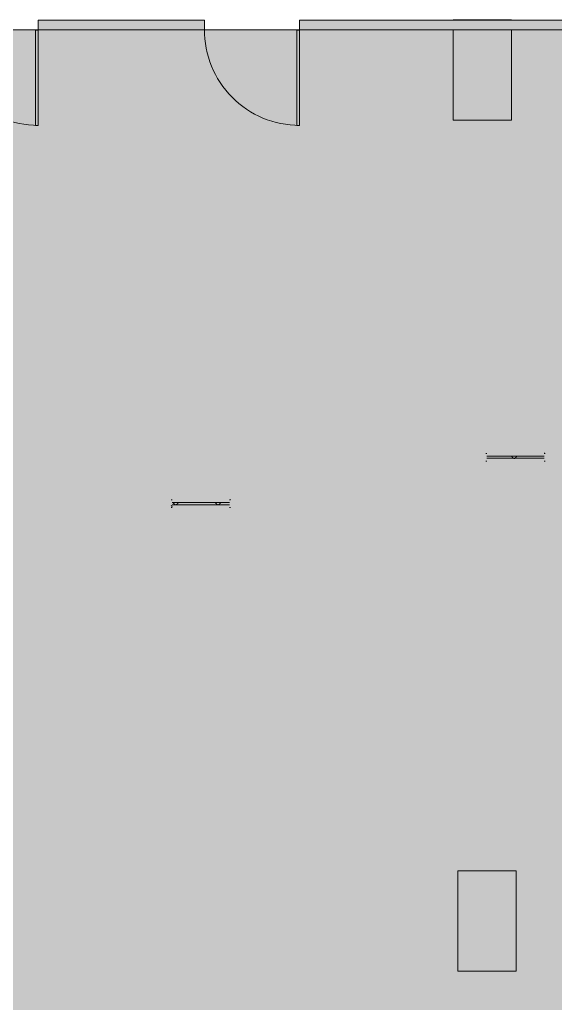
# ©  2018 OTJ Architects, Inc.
# Model space of a CAD drawing. Header units: inches. Extents: x 920 to 3228, y -557 to 2680.
# Drawn here: x 2056.2 to 2259, y 534.2 to 906.6 of the extents above; entities that cross this region are included whole.
import ezdxf

# ---------------------------------------------------------------- set-up
doc = ezdxf.new("R2010")
doc.units = ezdxf.units.IN
doc.header["$MEASUREMENT"] = 0
for name, color, linetype, lineweight in [('A-COLS', 52, 'Continuous', 13), ('A-DETL-GENF', 92, 'Continuous', 9), ('A-DETL-THIN', 151, 'Continuous', 9), ('A-DOOR', 31, 'Continuous', 13), ('A-WALL', 113, 'Continuous', 13), ('A-WALL-PATT', 111, 'Continuous', 13), ('I-WALL', 2, 'Continuous', 13), ('Q-CASE', 31, 'Continuous', 13)]:
    doc.layers.add(name, color=color, linetype=linetype, lineweight=lineweight)

# ---------------------------------------------------------------- blocks, each defined once
blk = doc.blocks.new('Door - Glass Single - Full Rail - Long Handle-7137503-Level XX  CONSTRUCTION')
at = {"layer": 'A-DOOR', "lineweight": 20}
for p, q in [((17, -2), (18, -2)), ((17, -38), (17, -2)), ((18, -2), (18, -38)), ((18, -38), (17, -38))]:
    blk.add_line(p, q, dxfattribs=at)
at = {"layer": 'A-DOOR', "lineweight": 9}
blk.add_arc((18, -2), 36, 179.5, 270, dxfattribs=at)
blk = doc.blocks.new('FP_17-Level XX  CONSTRUCTION')
at = {"layer": 'Q-CASE', "lineweight": 9}
for p, q in [((25.25, -13.26), (24.85, -13.26)), ((24.89, -13.73), (24.85, -13.7)), ((24.92, -13.75), (24.89, -13.73)), ((24.96, -13.78), (24.92, -13.75)), ((24.99, -13.81), (24.96, -13.78)), ((25.03, -13.84), (24.99, -13.81)), ((25.07, -13.87), (25.03, -13.84)), ((25.1, -13.9), (25.07, -13.87)), ((25.14, -13.93), (25.1, -13.9)), ((25.17, -13.96), (25.14, -13.93)), ((25.21, -13.99), (25.17, -13.96)), ((25.25, -14.03), (25.21, -13.99)), ((24.85, -16.21), (25.25, -16.21))]:
    blk.add_line(p, q, dxfattribs=at)
blk = doc.blocks.new('FP_18-Level XX  CONSTRUCTION')
at = {"layer": 'Q-CASE', "lineweight": 9}
for p, q in [((24.85, -14.34), (3.14, -14.34)), ((6.7, -14.89), (6.71, -14.88)), ((6.71, -14.88), (6.72, -14.87)), ((6.72, -14.87), (6.73, -14.86)), ((6.73, -14.86), (6.74, -14.85)), ((6.74, -14.85), (6.75, -14.84)), ((6.75, -14.84), (6.76, -14.83)), ((6.76, -14.83), (6.77, -14.82)), ((6.77, -14.82), (6.78, -14.81)), ((6.78, -14.81), (6.79, -14.8)), ((6.79, -14.8), (6.8, -14.79)), ((6.8, -14.79), (6.81, -14.78)), ((6.81, -14.78), (6.82, -14.77)), ((6.82, -14.77), (6.83, -14.76)), ((6.83, -14.76), (6.84, -14.75)), ((6.84, -14.75), (6.85, -14.74)), ((6.85, -14.74), (6.86, -14.73)), ((6.86, -14.73), (6.87, -14.72)), ((6.87, -14.71), (6.88, -14.69)), ((6.87, -14.72), (6.87, -14.71)), ((6.88, -14.69), (6.89, -14.68)), ((6.89, -14.68), (6.9, -14.67)), ((6.9, -14.67), (6.91, -14.66)), ((6.91, -14.66), (6.92, -14.65)), ((6.92, -14.65), (6.93, -14.64)), ((6.93, -14.64), (6.94, -14.63)), ((6.94, -14.63), (6.95, -14.62)), ((6.95, -14.62), (6.96, -14.61)), ((6.96, -14.61), (6.97, -14.6)), ((6.97, -14.6), (6.98, -14.59)), ((6.98, -14.59), (6.99, -14.58)), ((6.99, -14.58), (7, -14.57)), ((7, -14.57), (7.01, -14.56)), ((7.01, -14.56), (7.02, -14.55)), ((7.02, -14.55), (7.03, -14.54)), ((7.03, -14.54), (7.04, -14.53)), ((7.04, -14.53), (7.05, -14.52)), ((7.05, -14.52), (7.06, -14.51)), ((7.06, -14.51), (7.07, -14.5)), ((7.07, -14.5), (7.08, -14.49)), ((7.08, -14.49), (7.09, -14.49)), ((7.09, -14.49), (7.1, -14.48)), ((7.1, -14.48), (7.11, -14.47)), ((7.11, -14.47), (7.12, -14.46)), ((7.12, -14.46), (7.13, -14.45)), ((7.13, -14.45), (7.14, -14.44)), ((7.14, -14.44), (7.15, -14.44)), ((7.15, -14.44), (7.16, -14.43)), ((7.16, -14.42), (7.17, -14.41)), ((7.16, -14.43), (7.16, -14.42)), ((7.17, -14.41), (7.18, -14.41)), ((7.18, -14.41), (7.19, -14.4)), ((7.19, -14.4), (7.2, -14.39)), ((7.2, -14.39), (7.21, -14.39)), ((7.21, -14.39), (7.22, -14.38)), ((7.22, -14.38), (7.23, -14.37)), ((7.23, -14.37), (7.24, -14.37)), ((7.24, -14.37), (7.25, -14.36)), ((7.25, -14.36), (7.26, -14.36)), ((7.26, -14.36), (7.27, -14.35)), ((7.27, -14.35), (7.28, -14.35)), ((7.28, -14.35), (7.29, -14.34)), ((7.29, -14.34), (7.3, -14.34)), ((7.3, -14.34), (7.31, -14.33)), ((7.31, -14.33), (7.32, -14.33)), ((7.32, -14.33), (7.33, -14.33)), ((7.33, -14.33), (7.34, -14.32)), ((7.34, -14.32), (7.35, -14.32)), ((7.35, -14.32), (7.36, -14.32)), ((7.36, -14.32), (7.37, -14.31)), ((7.37, -14.31), (7.38, -14.31)), ((7.38, -14.31), (7.39, -14.31)), ((7.39, -14.31), (7.4, -14.31)), ((7.4, -14.31), (7.41, -14.3)), ((7.41, -14.3), (7.42, -14.3)), ((7.42, -14.3), (7.43, -14.3)), ((7.43, -14.3), (7.44, -14.3)), ((7.44, -14.3), (7.44, -14.3)), ((7.44, -14.3), (7.45, -14.3)), ((7.55, -14.3), (7.54, -14.3)), ((7.56, -14.3), (7.55, -14.3)), ((7.57, -14.3), (7.56, -14.3)), ((7.58, -14.3), (7.57, -14.3)), ((7.59, -14.3), (7.58, -14.3)), ((7.6, -14.31), (7.59, -14.3)), ((7.61, -14.31), (7.6, -14.31)), ((7.62, -14.31), (7.61, -14.31)), ((7.63, -14.31), (7.62, -14.31)), ((7.64, -14.32), (7.63, -14.31)), ((7.65, -14.32), (7.64, -14.32)), ((7.66, -14.32), (7.65, -14.32)), ((7.66, -14.33), (7.66, -14.32)), ((7.67, -14.33), (7.66, -14.33)), ((7.68, -14.33), (7.67, -14.33)), ((7.69, -14.34), (7.68, -14.33)), ((7.7, -14.34), (7.69, -14.34)), ((7.71, -14.35), (7.7, -14.34)), ((7.72, -14.35), (7.71, -14.35)), ((7.73, -14.36), (7.72, -14.35)), ((7.74, -14.36), (7.73, -14.36)), ((7.75, -14.37), (7.74, -14.36)), ((7.76, -14.37), (7.75, -14.37)), ((7.77, -14.38), (7.76, -14.37)), ((7.78, -14.39), (7.77, -14.38)), ((7.79, -14.39), (7.78, -14.39)), ((7.8, -14.4), (7.79, -14.39)), ((7.81, -14.41), (7.8, -14.4)), ((7.82, -14.41), (7.81, -14.41)), ((7.83, -14.42), (7.82, -14.41)), ((7.84, -14.43), (7.83, -14.42)), ((7.85, -14.44), (7.84, -14.43)), ((7.86, -14.44), (7.85, -14.44)), ((7.87, -14.45), (7.86, -14.44)), ((7.88, -14.46), (7.87, -14.45)), ((7.89, -14.47), (7.88, -14.46)), ((7.9, -14.48), (7.89, -14.47)), ((7.91, -14.49), (7.9, -14.48)), ((7.92, -14.49), (7.91, -14.49)), ((7.93, -14.5), (7.92, -14.49)), ((7.94, -14.51), (7.93, -14.5)), ((7.94, -14.52), (7.94, -14.51)), ((7.95, -14.53), (7.94, -14.52)), ((7.96, -14.54), (7.95, -14.53)), ((7.97, -14.55), (7.96, -14.54)), ((7.98, -14.56), (7.97, -14.55)), ((7.99, -14.57), (7.98, -14.56)), ((8, -14.58), (7.99, -14.57)), ((8.01, -14.59), (8, -14.58)), ((8.02, -14.6), (8.01, -14.59)), ((8.03, -14.61), (8.02, -14.6)), ((8.04, -14.62), (8.03, -14.61)), ((8.05, -14.63), (8.04, -14.62)), ((8.06, -14.64), (8.05, -14.63)), ((8.07, -14.65), (8.06, -14.64)), ((8.08, -14.66), (8.07, -14.65)), ((8.09, -14.67), (8.08, -14.66)), ((8.1, -14.68), (8.09, -14.67)), ((8.11, -14.69), (8.1, -14.68)), ((8.12, -14.71), (8.11, -14.69)), ((8.13, -14.72), (8.12, -14.71)), ((8.14, -14.73), (8.13, -14.72)), ((8.15, -14.74), (8.14, -14.73)), ((8.16, -14.75), (8.15, -14.74)), ((8.17, -14.76), (8.16, -14.75)), ((8.18, -14.77), (8.17, -14.76)), ((8.19, -14.78), (8.18, -14.77)), ((8.2, -14.79), (8.19, -14.78)), ((8.21, -14.8), (8.2, -14.79)), ((8.22, -14.81), (8.21, -14.8)), ((8.23, -14.82), (8.22, -14.81)), ((8.23, -14.83), (8.23, -14.82)), ((8.24, -14.84), (8.23, -14.83)), ((8.25, -14.85), (8.24, -14.84)), ((8.26, -14.86), (8.25, -14.85)), ((8.27, -14.87), (8.26, -14.86)), ((8.28, -14.88), (8.27, -14.87)), ((8.29, -14.89), (8.28, -14.88)), ((22.73, -14.89), (22.74, -14.88)), ((22.74, -14.87), (22.75, -14.86)), ((22.74, -14.88), (22.74, -14.87)), ((22.75, -14.86), (22.76, -14.85)), ((22.76, -14.85), (22.77, -14.84)), ((22.77, -14.84), (22.78, -14.83)), ((22.78, -14.83), (22.79, -14.82)), ((22.79, -14.82), (22.8, -14.81)), ((22.8, -14.81), (22.81, -14.8)), ((22.81, -14.8), (22.82, -14.79)), ((22.82, -14.79), (22.83, -14.78)), ((22.83, -14.78), (22.84, -14.77)), ((22.84, -14.77), (22.85, -14.76)), ((22.85, -14.76), (22.86, -14.75)), ((22.86, -14.75), (22.87, -14.74)), ((22.87, -14.74), (22.88, -14.73)), ((22.88, -14.73), (22.89, -14.72)), ((22.89, -14.72), (22.9, -14.71)), ((22.9, -14.71), (22.91, -14.69)), ((22.91, -14.69), (22.92, -14.68)), ((22.92, -14.68), (22.93, -14.67)), ((22.93, -14.67), (22.94, -14.66)), ((22.94, -14.66), (22.95, -14.65)), ((22.95, -14.65), (22.96, -14.64)), ((22.96, -14.64), (22.97, -14.63)), ((22.97, -14.63), (22.98, -14.62)), ((22.98, -14.62), (22.99, -14.61)), ((22.99, -14.61), (23, -14.6)), ((23, -14.6), (23.01, -14.59)), ((23.01, -14.59), (23.02, -14.58)), ((23.02, -14.58), (23.03, -14.57)), ((23.03, -14.56), (23.04, -14.55)), ((23.03, -14.57), (23.03, -14.56)), ((23.04, -14.55), (23.05, -14.54)), ((23.05, -14.54), (23.06, -14.53)), ((23.06, -14.53), (23.07, -14.52)), ((23.07, -14.52), (23.08, -14.51)), ((23.08, -14.51), (23.09, -14.5)), ((23.09, -14.5), (23.1, -14.49)), ((23.1, -14.49), (23.11, -14.49)), ((23.11, -14.49), (23.12, -14.48)), ((23.12, -14.48), (23.13, -14.47)), ((23.13, -14.47), (23.14, -14.46)), ((23.14, -14.46), (23.15, -14.45)), ((23.15, -14.45), (23.16, -14.44)), ((23.16, -14.44), (23.17, -14.44)), ((23.17, -14.44), (23.18, -14.43)), ((23.18, -14.43), (23.19, -14.42)), ((23.19, -14.42), (23.2, -14.41)), ((23.2, -14.41), (23.21, -14.41)), ((23.21, -14.41), (23.22, -14.4)), ((23.22, -14.4), (23.23, -14.39)), ((23.23, -14.39), (23.24, -14.39)), ((23.24, -14.39), (23.25, -14.38)), ((23.25, -14.38), (23.26, -14.37)), ((23.26, -14.37), (23.27, -14.37)), ((23.27, -14.37), (23.28, -14.36)), ((23.28, -14.36), (23.29, -14.36)), ((23.29, -14.36), (23.3, -14.35)), ((23.3, -14.35), (23.31, -14.35)), ((23.31, -14.35), (23.31, -14.34)), ((23.31, -14.34), (23.32, -14.34)), ((23.32, -14.34), (23.33, -14.33)), ((23.33, -14.33), (23.34, -14.33)), ((23.34, -14.33), (23.35, -14.33)), ((23.35, -14.33), (23.36, -14.32)), ((23.36, -14.32), (23.37, -14.32)), ((23.37, -14.32), (23.38, -14.32)), ((23.38, -14.32), (23.39, -14.31)), ((23.39, -14.31), (23.4, -14.31)), ((23.4, -14.31), (23.41, -14.31)), ((23.41, -14.31), (23.42, -14.31)), ((23.42, -14.31), (23.43, -14.3)), ((23.43, -14.3), (23.44, -14.3)), ((23.44, -14.3), (23.45, -14.3)), ((23.45, -14.3), (23.46, -14.3)), ((23.46, -14.3), (23.47, -14.3)), ((23.47, -14.3), (23.48, -14.3)), ((23.57, -14.3), (23.56, -14.3)), ((23.58, -14.3), (23.57, -14.3)), ((23.59, -14.3), (23.58, -14.3)), ((23.6, -14.3), (23.59, -14.3)), ((23.61, -14.3), (23.6, -14.3)), ((23.62, -14.31), (23.61, -14.3)), ((23.63, -14.31), (23.62, -14.31)), ((23.64, -14.31), (23.63, -14.31)), ((23.65, -14.31), (23.64, -14.31)), ((23.66, -14.32), (23.65, -14.31)), ((23.67, -14.32), (23.66, -14.32)), ((23.68, -14.32), (23.67, -14.32)), ((23.69, -14.33), (23.68, -14.32)), ((23.7, -14.33), (23.69, -14.33)), ((23.71, -14.33), (23.7, -14.33)), ((23.72, -14.34), (23.71, -14.33)), ((23.73, -14.34), (23.72, -14.34)), ((23.74, -14.35), (23.73, -14.34)), ((23.75, -14.35), (23.74, -14.35)), ((23.76, -14.36), (23.75, -14.35)), ((23.77, -14.36), (23.76, -14.36)), ((23.78, -14.37), (23.77, -14.36)), ((23.79, -14.37), (23.78, -14.37)), ((23.8, -14.38), (23.79, -14.37)), ((23.81, -14.39), (23.8, -14.38)), ((23.82, -14.4), (23.81, -14.39)), ((23.81, -14.39), (23.81, -14.39)), ((23.83, -14.41), (23.82, -14.4)), ((23.84, -14.41), (23.83, -14.41)), ((23.85, -14.42), (23.84, -14.41)), ((23.86, -14.43), (23.85, -14.42)), ((23.87, -14.44), (23.86, -14.43)), ((23.88, -14.44), (23.87, -14.44)), ((23.89, -14.45), (23.88, -14.44)), ((23.9, -14.46), (23.89, -14.45)), ((23.91, -14.47), (23.9, -14.46)), ((23.92, -14.48), (23.91, -14.47)), ((23.93, -14.49), (23.92, -14.48)), ((23.94, -14.49), (23.93, -14.49)), ((23.95, -14.5), (23.94, -14.49)), ((23.96, -14.51), (23.95, -14.5)), ((23.97, -14.52), (23.96, -14.51)), ((23.98, -14.53), (23.97, -14.52)), ((23.99, -14.54), (23.98, -14.53)), ((24, -14.55), (23.99, -14.54)), ((24.01, -14.56), (24, -14.55)), ((24.02, -14.57), (24.01, -14.56)), ((24.03, -14.58), (24.02, -14.57)), ((24.04, -14.59), (24.03, -14.58)), ((24.05, -14.6), (24.04, -14.59)), ((24.06, -14.61), (24.05, -14.6)), ((24.07, -14.62), (24.06, -14.61)), ((24.08, -14.63), (24.07, -14.62)), ((24.09, -14.64), (24.08, -14.63)), ((24.1, -14.65), (24.09, -14.64)), ((24.1, -14.66), (24.1, -14.65)), ((24.11, -14.67), (24.1, -14.66)), ((24.12, -14.68), (24.11, -14.67)), ((24.13, -14.69), (24.12, -14.68)), ((24.14, -14.71), (24.13, -14.69)), ((24.15, -14.72), (24.14, -14.71)), ((24.16, -14.73), (24.15, -14.72)), ((24.17, -14.74), (24.16, -14.73)), ((24.18, -14.75), (24.17, -14.74)), ((24.19, -14.76), (24.18, -14.75)), ((24.2, -14.77), (24.19, -14.76)), ((24.21, -14.78), (24.2, -14.77)), ((24.22, -14.79), (24.21, -14.78)), ((24.23, -14.8), (24.22, -14.79)), ((24.24, -14.81), (24.23, -14.8)), ((24.25, -14.82), (24.24, -14.81)), ((24.26, -14.83), (24.25, -14.82)), ((24.27, -14.84), (24.26, -14.83)), ((24.28, -14.85), (24.27, -14.84)), ((24.29, -14.86), (24.28, -14.85)), ((24.3, -14.87), (24.29, -14.86)), ((24.31, -14.88), (24.3, -14.87)), ((24.32, -14.89), (24.31, -14.88)), ((3.14, -15.13), (24.85, -15.13)), ((6.24, -15.17), (6.25, -15.17)), ((6.25, -15.17), (6.26, -15.17)), ((6.26, -15.17), (6.27, -15.17)), ((6.27, -15.17), (6.28, -15.17)), ((6.28, -15.17), (6.29, -15.17)), ((6.29, -15.17), (6.3, -15.17)), ((6.3, -15.17), (6.31, -15.16)), ((6.3, -15.17), (6.3, -15.17)), ((6.31, -15.16), (6.32, -15.16)), ((6.32, -15.16), (6.33, -15.16)), ((6.33, -15.16), (6.34, -15.16)), ((6.34, -15.16), (6.35, -15.15)), ((6.35, -15.15), (6.36, -15.15)), ((6.36, -15.15), (6.37, -15.15)), ((6.37, -15.15), (6.38, -15.14)), ((6.38, -15.14), (6.39, -15.14)), ((6.39, -15.14), (6.4, -15.13)), ((6.4, -15.13), (6.41, -15.13)), ((6.41, -15.13), (6.42, -15.12)), ((6.42, -15.12), (6.43, -15.12)), ((6.43, -15.12), (6.44, -15.11)), ((6.44, -15.11), (6.45, -15.11)), ((6.45, -15.11), (6.46, -15.1)), ((6.46, -15.1), (6.47, -15.1)), ((6.47, -15.1), (6.48, -15.09)), ((6.48, -15.09), (6.49, -15.08)), ((6.49, -15.08), (6.5, -15.08)), ((6.5, -15.08), (6.51, -15.07)), ((6.51, -15.07), (6.52, -15.06)), ((6.52, -15.06), (6.53, -15.05)), ((6.53, -15.05), (6.54, -15.05)), ((6.54, -15.05), (6.55, -15.04)), ((6.55, -15.04), (6.56, -15.03)), ((6.56, -15.03), (6.57, -15.02)), ((6.57, -15.02), (6.58, -15.01)), ((6.58, -15.01), (6.59, -15)), ((6.58, -15.01), (6.58, -15.01)), ((6.59, -15), (6.6, -14.99)), ((6.6, -14.99), (6.61, -14.98)), ((6.61, -14.98), (6.62, -14.97)), ((6.62, -14.97), (6.63, -14.96)), ((6.63, -14.96), (6.64, -14.95)), ((6.64, -14.95), (6.65, -14.94)), ((6.65, -14.94), (6.66, -14.93)), ((6.66, -14.93), (6.67, -14.92)), ((6.67, -14.92), (6.68, -14.91)), ((6.68, -14.91), (6.69, -14.9)), ((6.69, -14.9), (6.7, -14.89)), ((8.3, -14.9), (8.29, -14.89)), ((8.31, -14.91), (8.3, -14.9)), ((8.32, -14.92), (8.31, -14.91)), ((8.33, -14.93), (8.32, -14.92)), ((8.34, -14.94), (8.33, -14.93)), ((8.35, -14.95), (8.34, -14.94)), ((8.36, -14.96), (8.35, -14.95)), ((8.37, -14.97), (8.36, -14.96)), ((8.38, -14.98), (8.37, -14.97)), ((8.39, -14.99), (8.38, -14.98)), ((8.4, -15), (8.39, -14.99)), ((8.41, -15.01), (8.4, -15)), ((8.42, -15.01), (8.41, -15.01)), ((8.43, -15.02), (8.42, -15.01)), ((8.44, -15.03), (8.43, -15.02)), ((8.45, -15.04), (8.44, -15.03)), ((8.46, -15.05), (8.45, -15.04)), ((8.47, -15.05), (8.46, -15.05)), ((8.48, -15.06), (8.47, -15.05)), ((8.49, -15.07), (8.48, -15.06)), ((8.5, -15.08), (8.49, -15.07)), ((8.51, -15.08), (8.5, -15.08)), ((8.51, -15.09), (8.51, -15.08)), ((8.52, -15.1), (8.51, -15.09)), ((8.53, -15.1), (8.52, -15.1)), ((8.54, -15.11), (8.53, -15.1)), ((8.55, -15.11), (8.54, -15.11)), ((8.56, -15.12), (8.55, -15.11)), ((8.57, -15.12), (8.56, -15.12)), ((8.58, -15.13), (8.57, -15.12)), ((8.59, -15.13), (8.58, -15.13)), ((8.6, -15.14), (8.59, -15.13)), ((8.61, -15.14), (8.6, -15.14)), ((8.62, -15.15), (8.61, -15.14)), ((8.63, -15.15), (8.62, -15.15)), ((8.64, -15.15), (8.63, -15.15)), ((8.65, -15.16), (8.64, -15.15)), ((8.66, -15.16), (8.65, -15.16)), ((8.67, -15.16), (8.66, -15.16)), ((8.68, -15.16), (8.67, -15.16)), ((8.69, -15.17), (8.68, -15.16)), ((8.7, -15.17), (8.69, -15.17)), ((8.71, -15.17), (8.7, -15.17)), ((8.72, -15.17), (8.71, -15.17)), ((8.73, -15.17), (8.72, -15.17)), ((8.74, -15.17), (8.73, -15.17)), ((8.75, -15.17), (8.74, -15.17)), ((8.76, -15.17), (8.75, -15.17)), ((22.26, -15.17), (22.27, -15.17)), ((22.27, -15.17), (22.28, -15.17)), ((22.28, -15.17), (22.29, -15.17)), ((22.29, -15.17), (22.3, -15.17)), ((22.3, -15.17), (22.31, -15.17)), ((22.31, -15.17), (22.32, -15.17)), ((22.32, -15.17), (22.33, -15.17)), ((22.33, -15.17), (22.34, -15.16)), ((22.34, -15.16), (22.35, -15.16)), ((22.35, -15.16), (22.36, -15.16)), ((22.36, -15.16), (22.37, -15.16)), ((22.37, -15.16), (22.38, -15.15)), ((22.38, -15.15), (22.39, -15.15)), ((22.39, -15.15), (22.4, -15.15)), ((22.4, -15.15), (22.41, -15.14)), ((22.41, -15.14), (22.42, -15.14)), ((22.42, -15.14), (22.43, -15.13)), ((22.43, -15.13), (22.44, -15.13)), ((22.44, -15.13), (22.45, -15.12)), ((22.45, -15.12), (22.46, -15.11)), ((22.45, -15.12), (22.45, -15.12)), ((22.46, -15.11), (22.47, -15.11)), ((22.47, -15.11), (22.48, -15.1)), ((22.48, -15.1), (22.49, -15.1)), ((22.49, -15.1), (22.5, -15.09)), ((22.5, -15.09), (22.51, -15.08)), ((22.51, -15.08), (22.52, -15.08)), ((22.52, -15.08), (22.53, -15.07)), ((22.53, -15.07), (22.54, -15.06)), ((22.54, -15.06), (22.55, -15.05)), ((22.55, -15.05), (22.56, -15.05)), ((22.56, -15.05), (22.57, -15.04)), ((22.57, -15.04), (22.58, -15.03)), ((22.58, -15.03), (22.59, -15.02)), ((22.59, -15.02), (22.6, -15.01)), ((22.6, -15.01), (22.61, -15.01)), ((22.61, -15.01), (22.62, -15)), ((22.62, -15), (22.63, -14.99)), ((22.63, -14.99), (22.64, -14.98)), ((22.64, -14.98), (22.65, -14.97)), ((22.65, -14.97), (22.66, -14.96)), ((22.66, -14.96), (22.67, -14.95)), ((22.67, -14.95), (22.68, -14.94)), ((22.68, -14.94), (22.69, -14.93)), ((22.69, -14.93), (22.7, -14.92)), ((22.7, -14.92), (22.71, -14.91)), ((22.71, -14.91), (22.72, -14.9)), ((22.72, -14.9), (22.73, -14.89)), ((24.33, -14.9), (24.32, -14.89)), ((24.34, -14.91), (24.33, -14.9)), ((24.35, -14.92), (24.34, -14.91)), ((24.36, -14.93), (24.35, -14.92)), ((24.37, -14.94), (24.36, -14.93)), ((24.38, -14.95), (24.37, -14.94)), ((24.39, -14.96), (24.38, -14.95)), ((24.39, -14.97), (24.39, -14.96)), ((24.4, -14.98), (24.39, -14.97)), ((24.41, -14.99), (24.4, -14.98)), ((24.42, -15), (24.41, -14.99)), ((24.43, -15.01), (24.42, -15)), ((24.44, -15.01), (24.43, -15.01)), ((24.45, -15.02), (24.44, -15.01)), ((24.46, -15.03), (24.45, -15.02)), ((24.47, -15.04), (24.46, -15.03)), ((24.48, -15.05), (24.47, -15.04)), ((24.49, -15.05), (24.48, -15.05)), ((24.5, -15.06), (24.49, -15.05)), ((24.51, -15.07), (24.5, -15.06)), ((24.52, -15.08), (24.51, -15.07)), ((24.53, -15.08), (24.52, -15.08)), ((24.54, -15.09), (24.53, -15.08)), ((24.55, -15.1), (24.54, -15.09)), ((24.56, -15.1), (24.55, -15.1)), ((24.57, -15.11), (24.56, -15.1)), ((24.58, -15.11), (24.57, -15.11)), ((24.59, -15.12), (24.58, -15.11)), ((24.6, -15.12), (24.59, -15.12)), ((24.61, -15.13), (24.6, -15.12)), ((24.62, -15.13), (24.61, -15.13)), ((24.63, -15.14), (24.62, -15.13)), ((24.64, -15.14), (24.63, -15.14)), ((24.65, -15.15), (24.64, -15.14)), ((24.66, -15.15), (24.65, -15.15)), ((24.67, -15.15), (24.66, -15.15)), ((24.67, -15.16), (24.67, -15.15)), ((24.68, -15.16), (24.67, -15.16)), ((24.69, -15.16), (24.68, -15.16)), ((24.7, -15.16), (24.69, -15.16)), ((24.71, -15.17), (24.7, -15.16)), ((24.72, -15.17), (24.71, -15.17)), ((24.73, -15.17), (24.72, -15.17)), ((24.74, -15.17), (24.73, -15.17)), ((24.75, -15.17), (24.74, -15.17)), ((24.76, -15.17), (24.75, -15.17)), ((24.77, -15.17), (24.76, -15.17)), ((24.78, -15.17), (24.77, -15.17))]:
    blk.add_line(p, q, dxfattribs=at)
blk = doc.blocks.new('FP_19-Level XX  CONSTRUCTION')
at = {"layer": 'Q-CASE', "lineweight": 9}
for p, q in [((3.14, -13.26), (2.75, -13.26)), ((2.75, -16.21), (3.14, -16.21)), ((2.75, -16.26), (2.78, -16.26)), ((2.78, -16.26), (2.82, -16.26)), ((2.82, -16.26), (2.85, -16.25)), ((2.85, -16.25), (2.89, -16.25)), ((2.89, -16.25), (2.92, -16.25)), ((2.92, -16.25), (2.96, -16.24)), ((2.96, -16.24), (3, -16.23)), ((3, -16.23), (3.03, -16.23)), ((3.03, -16.23), (3.07, -16.22)), ((3.07, -16.22), (3.1, -16.21)), ((3.1, -16.21), (3.14, -16.2))]:
    blk.add_line(p, q, dxfattribs=at)
blk = doc.blocks.new('CW Cupbd Combined - Robe 80_h x 24_d - 2 Doors - 1 rail - 1 shoe shelf-V16-Level XX  CONSTRUCTION')
at = {"layer": 'Q-CASE', "lineweight": 9}
for name in ['FP_19-Level XX  CONSTRUCTION', 'FP_18-Level XX  CONSTRUCTION', 'FP_17-Level XX  CONSTRUCTION']:
    blk.add_blockref(name, (664.76, 0), dxfattribs=at)
blk = doc.blocks.new('FP_21-Level XX  CONSTRUCTION')
at = {"layer": 'Q-CASE', "lineweight": 9}
for p, q in [((25.25, -13.26), (24.85, -13.26)), ((24.85, -16.21), (25.25, -16.21))]:
    blk.add_line(p, q, dxfattribs=at)
blk = doc.blocks.new('FP_22-Level XX  CONSTRUCTION')
at = {"layer": 'Q-CASE', "lineweight": 9}
for p, q in [((24.85, -14.34), (3.14, -14.34)), ((13.64, -14.89), (13.65, -14.88)), ((13.65, -14.88), (13.66, -14.87)), ((13.66, -14.87), (13.67, -14.86)), ((13.67, -14.86), (13.68, -14.85)), ((13.68, -14.85), (13.69, -14.84)), ((13.69, -14.84), (13.7, -14.83)), ((13.7, -14.83), (13.71, -14.82)), ((13.71, -14.82), (13.72, -14.81)), ((13.72, -14.81), (13.73, -14.8)), ((13.73, -14.8), (13.74, -14.79)), ((13.74, -14.79), (13.75, -14.78)), ((13.75, -14.78), (13.76, -14.77)), ((13.76, -14.77), (13.77, -14.76)), ((13.77, -14.76), (13.78, -14.75)), ((13.78, -14.75), (13.79, -14.74)), ((13.79, -14.74), (13.8, -14.73)), ((13.8, -14.73), (13.81, -14.72)), ((13.81, -14.71), (13.82, -14.69)), ((13.81, -14.72), (13.81, -14.71)), ((13.82, -14.69), (13.83, -14.68)), ((13.83, -14.68), (13.84, -14.67)), ((13.84, -14.67), (13.85, -14.66)), ((13.85, -14.66), (13.86, -14.65)), ((13.86, -14.65), (13.87, -14.64)), ((13.87, -14.64), (13.88, -14.63)), ((13.88, -14.63), (13.89, -14.62)), ((13.89, -14.62), (13.9, -14.61)), ((13.9, -14.61), (13.91, -14.6)), ((13.91, -14.6), (13.92, -14.59)), ((13.92, -14.59), (13.93, -14.58)), ((13.93, -14.58), (13.94, -14.57)), ((13.94, -14.57), (13.95, -14.56)), ((13.95, -14.56), (13.96, -14.55)), ((13.96, -14.55), (13.97, -14.54)), ((13.97, -14.54), (13.98, -14.53)), ((13.98, -14.53), (13.99, -14.52)), ((13.99, -14.52), (14, -14.51)), ((14, -14.51), (14.01, -14.5)), ((14.01, -14.5), (14.02, -14.49)), ((14.02, -14.49), (14.03, -14.49)), ((14.03, -14.49), (14.04, -14.48)), ((14.04, -14.48), (14.05, -14.47)), ((14.05, -14.47), (14.06, -14.46)), ((14.06, -14.46), (14.07, -14.45)), ((14.07, -14.45), (14.08, -14.44)), ((14.08, -14.44), (14.09, -14.44)), ((14.09, -14.44), (14.1, -14.43)), ((14.1, -14.42), (14.11, -14.41)), ((14.1, -14.43), (14.1, -14.42)), ((14.11, -14.41), (14.12, -14.41)), ((14.12, -14.41), (14.13, -14.4)), ((14.13, -14.4), (14.14, -14.39)), ((14.14, -14.39), (14.15, -14.39)), ((14.15, -14.39), (14.16, -14.38)), ((14.16, -14.38), (14.17, -14.37)), ((14.17, -14.37), (14.18, -14.37)), ((14.18, -14.37), (14.19, -14.36)), ((14.19, -14.36), (14.2, -14.36)), ((14.2, -14.36), (14.21, -14.35)), ((14.21, -14.35), (14.22, -14.35)), ((14.22, -14.35), (14.23, -14.34)), ((14.23, -14.34), (14.24, -14.34)), ((14.24, -14.34), (14.25, -14.33)), ((14.25, -14.33), (14.26, -14.33)), ((14.26, -14.33), (14.27, -14.33)), ((14.27, -14.33), (14.28, -14.32)), ((14.28, -14.32), (14.29, -14.32)), ((14.29, -14.32), (14.3, -14.32)), ((14.3, -14.32), (14.31, -14.31)), ((14.31, -14.31), (14.32, -14.31)), ((14.32, -14.31), (14.33, -14.31)), ((14.33, -14.31), (14.34, -14.31)), ((14.34, -14.31), (14.35, -14.3)), ((14.35, -14.3), (14.36, -14.3)), ((14.36, -14.3), (14.37, -14.3)), ((14.37, -14.3), (14.38, -14.3)), ((14.38, -14.3), (14.38, -14.3)), ((14.38, -14.3), (14.39, -14.3)), ((14.49, -14.3), (14.48, -14.3)), ((14.5, -14.3), (14.49, -14.3)), ((14.51, -14.3), (14.5, -14.3)), ((14.52, -14.3), (14.51, -14.3)), ((14.53, -14.3), (14.52, -14.3)), ((14.54, -14.31), (14.53, -14.3)), ((14.55, -14.31), (14.54, -14.31)), ((14.56, -14.31), (14.55, -14.31)), ((14.55, -14.31), (14.55, -14.31)), ((14.57, -14.32), (14.56, -14.31)), ((14.58, -14.32), (14.57, -14.32)), ((14.59, -14.32), (14.58, -14.32)), ((14.6, -14.33), (14.59, -14.32)), ((14.61, -14.33), (14.6, -14.33)), ((14.62, -14.33), (14.61, -14.33)), ((14.63, -14.34), (14.62, -14.33)), ((14.64, -14.34), (14.63, -14.34)), ((14.65, -14.35), (14.64, -14.34)), ((14.66, -14.35), (14.65, -14.35)), ((14.67, -14.36), (14.66, -14.35)), ((14.68, -14.36), (14.67, -14.36)), ((14.69, -14.37), (14.68, -14.36)), ((14.7, -14.37), (14.69, -14.37)), ((14.71, -14.38), (14.7, -14.37)), ((14.72, -14.39), (14.71, -14.38)), ((14.73, -14.39), (14.72, -14.39)), ((14.74, -14.4), (14.73, -14.39)), ((14.75, -14.41), (14.74, -14.4)), ((14.76, -14.41), (14.75, -14.41)), ((14.77, -14.42), (14.76, -14.41)), ((14.78, -14.43), (14.77, -14.42)), ((14.79, -14.44), (14.78, -14.43)), ((14.8, -14.44), (14.79, -14.44)), ((14.81, -14.45), (14.8, -14.44)), ((14.82, -14.46), (14.81, -14.45)), ((14.83, -14.47), (14.82, -14.46)), ((14.84, -14.48), (14.83, -14.47)), ((14.84, -14.49), (14.84, -14.48)), ((14.85, -14.49), (14.84, -14.49)), ((14.86, -14.5), (14.85, -14.49)), ((14.87, -14.51), (14.86, -14.5)), ((14.88, -14.52), (14.87, -14.51)), ((14.89, -14.53), (14.88, -14.52)), ((14.9, -14.54), (14.89, -14.53)), ((14.91, -14.55), (14.9, -14.54)), ((14.92, -14.56), (14.91, -14.55)), ((14.93, -14.57), (14.92, -14.56)), ((14.94, -14.58), (14.93, -14.57)), ((14.95, -14.59), (14.94, -14.58)), ((14.96, -14.6), (14.95, -14.59)), ((14.97, -14.61), (14.96, -14.6)), ((14.98, -14.62), (14.97, -14.61)), ((14.99, -14.63), (14.98, -14.62)), ((15, -14.64), (14.99, -14.63)), ((15.01, -14.65), (15, -14.64)), ((15.02, -14.66), (15.01, -14.65)), ((15.03, -14.67), (15.02, -14.66)), ((15.04, -14.68), (15.03, -14.67)), ((15.05, -14.69), (15.04, -14.68)), ((15.06, -14.71), (15.05, -14.69)), ((15.07, -14.72), (15.06, -14.71)), ((15.08, -14.73), (15.07, -14.72)), ((15.09, -14.74), (15.08, -14.73)), ((15.1, -14.75), (15.09, -14.74)), ((15.11, -14.76), (15.1, -14.75)), ((15.12, -14.77), (15.11, -14.76)), ((15.12, -14.78), (15.12, -14.77)), ((15.13, -14.79), (15.12, -14.78)), ((15.14, -14.8), (15.13, -14.79)), ((15.15, -14.81), (15.14, -14.8)), ((15.16, -14.82), (15.15, -14.81)), ((15.17, -14.83), (15.16, -14.82)), ((15.18, -14.84), (15.17, -14.83)), ((15.19, -14.85), (15.18, -14.84)), ((15.2, -14.86), (15.19, -14.85)), ((15.21, -14.87), (15.2, -14.86)), ((15.22, -14.88), (15.21, -14.87)), ((15.23, -14.89), (15.22, -14.88)), ((3.14, -15.13), (24.85, -15.13)), ((13.18, -15.17), (13.19, -15.17)), ((13.19, -15.17), (13.2, -15.17)), ((13.2, -15.17), (13.21, -15.17)), ((13.21, -15.17), (13.22, -15.17)), ((13.22, -15.17), (13.23, -15.17)), ((13.23, -15.17), (13.24, -15.17)), ((13.24, -15.17), (13.25, -15.16)), ((13.24, -15.17), (13.24, -15.17)), ((13.25, -15.16), (13.26, -15.16)), ((13.26, -15.16), (13.27, -15.16)), ((13.27, -15.16), (13.28, -15.16)), ((13.28, -15.16), (13.29, -15.15)), ((13.29, -15.15), (13.3, -15.15)), ((13.3, -15.15), (13.31, -15.15)), ((13.31, -15.15), (13.32, -15.14)), ((13.32, -15.14), (13.33, -15.14)), ((13.33, -15.14), (13.34, -15.13)), ((13.34, -15.13), (13.35, -15.13)), ((13.35, -15.13), (13.36, -15.12)), ((13.36, -15.12), (13.37, -15.12)), ((13.37, -15.12), (13.38, -15.11)), ((13.38, -15.11), (13.39, -15.11)), ((13.39, -15.11), (13.4, -15.1)), ((13.4, -15.1), (13.41, -15.1)), ((13.41, -15.1), (13.42, -15.09)), ((13.42, -15.09), (13.43, -15.08)), ((13.43, -15.08), (13.44, -15.08)), ((13.44, -15.08), (13.45, -15.07)), ((13.45, -15.07), (13.46, -15.06)), ((13.46, -15.06), (13.47, -15.05)), ((13.47, -15.05), (13.48, -15.05)), ((13.48, -15.05), (13.49, -15.04)), ((13.49, -15.04), (13.5, -15.03)), ((13.5, -15.03), (13.51, -15.02)), ((13.51, -15.02), (13.52, -15.01)), ((13.52, -15.01), (13.53, -15)), ((13.52, -15.01), (13.52, -15.01)), ((13.53, -15), (13.54, -14.99)), ((13.54, -14.99), (13.55, -14.98)), ((13.55, -14.98), (13.56, -14.97)), ((13.56, -14.97), (13.57, -14.96)), ((13.57, -14.96), (13.58, -14.95)), ((13.58, -14.95), (13.59, -14.94)), ((13.59, -14.94), (13.6, -14.93)), ((13.6, -14.93), (13.61, -14.92)), ((13.61, -14.92), (13.62, -14.91)), ((13.62, -14.91), (13.63, -14.9)), ((13.63, -14.9), (13.64, -14.89)), ((15.24, -14.9), (15.23, -14.89)), ((15.25, -14.91), (15.24, -14.9)), ((15.26, -14.92), (15.25, -14.91)), ((15.27, -14.93), (15.26, -14.92)), ((15.28, -14.94), (15.27, -14.93)), ((15.29, -14.95), (15.28, -14.94)), ((15.3, -14.96), (15.29, -14.95)), ((15.31, -14.97), (15.3, -14.96)), ((15.32, -14.98), (15.31, -14.97)), ((15.33, -14.99), (15.32, -14.98)), ((15.34, -15), (15.33, -14.99)), ((15.35, -15.01), (15.34, -15)), ((15.36, -15.01), (15.35, -15.01)), ((15.37, -15.02), (15.36, -15.01)), ((15.38, -15.03), (15.37, -15.02)), ((15.39, -15.04), (15.38, -15.03)), ((15.4, -15.05), (15.39, -15.04)), ((15.41, -15.05), (15.4, -15.05)), ((15.41, -15.06), (15.41, -15.05)), ((15.42, -15.07), (15.41, -15.06)), ((15.43, -15.08), (15.42, -15.07)), ((15.44, -15.08), (15.43, -15.08)), ((15.45, -15.09), (15.44, -15.08)), ((15.46, -15.1), (15.45, -15.09)), ((15.47, -15.1), (15.46, -15.1)), ((15.48, -15.11), (15.47, -15.1)), ((15.49, -15.11), (15.48, -15.11)), ((15.5, -15.12), (15.49, -15.11)), ((15.51, -15.12), (15.5, -15.12)), ((15.52, -15.13), (15.51, -15.12)), ((15.53, -15.13), (15.52, -15.13)), ((15.54, -15.14), (15.53, -15.13)), ((15.55, -15.14), (15.54, -15.14)), ((15.56, -15.15), (15.55, -15.14)), ((15.57, -15.15), (15.56, -15.15)), ((15.58, -15.15), (15.57, -15.15)), ((15.59, -15.16), (15.58, -15.15)), ((15.6, -15.16), (15.59, -15.16)), ((15.61, -15.16), (15.6, -15.16)), ((15.62, -15.16), (15.61, -15.16)), ((15.63, -15.17), (15.62, -15.16)), ((15.64, -15.17), (15.63, -15.17)), ((15.65, -15.17), (15.64, -15.17)), ((15.66, -15.17), (15.65, -15.17)), ((15.67, -15.17), (15.66, -15.17)), ((15.68, -15.17), (15.67, -15.17)), ((15.69, -15.17), (15.68, -15.17)), ((15.7, -15.17), (15.69, -15.17))]:
    blk.add_line(p, q, dxfattribs=at)
blk = doc.blocks.new('FP_23-Level XX  CONSTRUCTION')
at = {"layer": 'Q-CASE', "lineweight": 9}
for p, q in [((3.14, -13.26), (2.75, -13.26)), ((2.78, -16.21), (2.75, -16.2)), ((2.75, -16.21), (3.14, -16.21)), ((2.82, -16.21), (2.78, -16.21)), ((2.85, -16.22), (2.82, -16.21)), ((2.89, -16.23), (2.85, -16.22)), ((2.92, -16.24), (2.89, -16.23)), ((2.96, -16.24), (2.92, -16.24)), ((3, -16.25), (2.96, -16.24)), ((3.03, -16.25), (3, -16.25)), ((3.07, -16.25), (3.03, -16.25)), ((3.1, -16.26), (3.07, -16.25)), ((3.14, -16.26), (3.1, -16.26))]:
    blk.add_line(p, q, dxfattribs=at)
blk = doc.blocks.new('CW Cupbd Combined - Robe 80_h x 24_d - 2 Doors - 1 rail - 1 shoe shelf-V20-Level XX  CONSTRUCTION')
at = {"layer": 'Q-CASE', "lineweight": 9}
for name in ['FP_23-Level XX  CONSTRUCTION', 'FP_22-Level XX  CONSTRUCTION', 'FP_21-Level XX  CONSTRUCTION']:
    blk.add_blockref(name, (664.76, 0), dxfattribs=at)

msp = doc.modelspace()

# ---------------------------------------------------------------- hatches: boundary and pattern name
at = {"layer": 'A-COLS'}
msp.add_hatch(color=250, dxfattribs=at).paths.add_polyline_path([(2244.13, 546.42), (2244.13, 584.42), (2222.13, 584.42), (2222.13, 546.42)], flags=0)
at = {"layer": 'A-DETL-GENF'}
h = msp.add_hatch(color=9, dxfattribs=at)
h.paths.add_polyline_path([(2543.19, 362.68), (3192.46, 362.71), (3192.5, 385.18), (3207.74, 385.18), (3207.74, 456.73), (3186.39, 456.73), (3186.39, 480.73), (3207.74, 480.73), (3207.74, 552.88), (3188.57, 552.88), (3188.57, 576.88), (3207.74, 576.88), (3207.74, 715.05), (3188.52, 715.05), (3188.52, 724.3), (2891.1, 724.3), (2891.1, 706.86), (2773.41, 706.86), (2773.41, 734.32), (2610.91, 734.36), (2610.91, 831.36), (2544.41, 831.36), (2544.41, 902.68), (2242.34, 902.68), (2242.34, 868.56), (2220.34, 868.56), (2220.34, 902.68), (1919.13, 902.68), (1919.13, 866.56), (1897.13, 866.56), (1897.13, 902.68), (1762.75, 902.68), (1762.75, 901.93), (1761.25, 901.93), (1761.25, 902.68), (1748.44, 902.68), (1748.44, 386.58), (1758.46, 386.58), (1758.46, 368.66), (1748.44, 368.66), (1748.44, 362.68), (2518.56, 362.68)], flags=0)
h.paths.add_polyline_path([(3054.3, 368.66), (3030.3, 368.66), (3030.3, 384.98), (3054.3, 384.98), (3054.3, 381.96)], flags=0)
h.paths.add_polyline_path([(2892.13, 368.66), (2868.13, 368.66), (2868.13, 390.98), (2892.13, 390.98)], flags=0)
h.paths.add_polyline_path([(2729.35, 368.66), (2705.35, 368.66), (2705.35, 384.98), (2729.35, 384.98)], flags=0)
h.paths.add_polyline_path([(2543.19, 368.66), (2543.19, 389.39), (2567.19, 389.39), (2567.19, 368.66)], flags=0)
h.paths.add_polyline_path([(2222.13, 368.66), (2219.42, 368.66), (2219.42, 390.41), (2243.42, 390.41), (2243.42, 368.66)], flags=0)
h.paths.add_polyline_path([(2082.46, 368.66), (2058.46, 368.66), (2058.46, 386.38), (2082.46, 386.38)], flags=0)
h.paths.add_polyline_path([(1919.13, 368.66), (1895.32, 368.66), (1895.32, 390.38), (1919.32, 390.38), (1919.32, 368.66)], flags=0)
h.paths.add_polyline_path([(2380.46, 368.92), (2380.46, 386.92), (2404.46, 386.92), (2404.46, 368.92)], flags=0)
h.paths.add_polyline_path([(2891.1, 546.42), (2869.1, 546.42), (2869.1, 630.42), (2891.1, 630.42), (2891.1, 555.46)], flags=0)
h.paths.add_polyline_path([(2545.13, 546.42), (2545.13, 584.42), (2567.13, 584.42), (2567.13, 546.42)], flags=0)
h.paths.add_polyline_path([(2244.13, 546.42), (2222.13, 546.42), (2222.13, 584.42), (2244.13, 584.42)], flags=0)
h.paths.add_polyline_path([(1919.13, 546.42), (1897.13, 546.42), (1897.13, 584.42), (1919.13, 584.42), (1919.13, 580.16)], flags=0)
h.paths.add_polyline_path([(1897.13, 828.43), (1897.13, 866.43), (1919.13, 866.43), (1919.13, 828.43)], flags=0)
at = {"layer": 'A-WALL'}
h = msp.add_hatch(color=250, dxfattribs=at)
h.paths.add_polyline_path([(2224.63, 868.56), (2242.34, 868.56), (2242.34, 902.68), (2220.34, 902.68), (2220.34, 868.56)], flags=0)
h.paths.add_polyline_path([(2224.63, 906.43), (2242.34, 906.43), (2242.34, 906.56), (2220.34, 906.56), (2220.34, 906.43)], flags=0)
at = {"layer": 'A-WALL-PATT', "lineweight": 9}
h = msp.add_hatch(color=7, dxfattribs=at)
h.paths.add_polyline_path([(2518.56, 902.68), (2544.47, 902.68), (2544.47, 906.43), (2455.34, 906.43), (2455.34, 902.68), (2503.22, 902.68)], flags=0)
h.paths.add_polyline_path([(2370.34, 902.68), (2419.34, 902.68), (2419.34, 906.43), (2370.34, 906.43)], flags=0)
h.paths.add_polyline_path([(2224.63, 902.68), (2334.34, 902.68), (2334.34, 906.43), (2162.13, 906.43), (2162.13, 902.68), (2220.34, 902.68)], flags=0)
h.paths.add_polyline_path([(2063.13, 902.68), (2126.13, 902.68), (2126.13, 906.43), (2063.13, 906.43)], flags=0)
h.paths.add_polyline_path([(1896.63, 902.68), (2027.13, 902.68), (2027.13, 906.43), (1762.38, 906.43), (1762.38, 902.68), (1885.63, 902.68)], flags=0)

# ---------------------------------------------------------------- linework, layer by layer
at = {"layer": 'A-COLS', "color": 8, "lineweight": 20}
for p, q in [((2244.13, 584.42), (2222.13, 584.42)), ((2222.13, 584.42), (2222.13, 546.42)), ((2244.13, 546.42), (2244.13, 584.42)), ((2222.13, 546.42), (2244.13, 546.42))]:
    msp.add_line(p, q, dxfattribs=at)
at = {"layer": 'A-DETL-THIN'}
msp.add_line((2544.41, 902.68), (1748.44, 902.68), dxfattribs=at)
at = {"layer": 'A-WALL', "color": 8, "lineweight": 20}
for p, q in [((2242.34, 906.56), (2220.34, 906.56)), ((2220.34, 906.56), (2220.34, 906.43)), ((2242.34, 906.43), (2242.34, 906.56)), ((2220.34, 902.68), (2220.34, 868.56)), ((2242.34, 868.56), (2242.34, 902.68)), ((2220.34, 868.56), (2242.34, 868.56))]:
    msp.add_line(p, q, dxfattribs=at)
at = {"layer": 'A-WALL', "lineweight": 9}
for p, q in [((2220.34, 906.43), (2242.34, 906.43)), ((2242.34, 902.68), (2220.34, 902.68))]:
    msp.add_line(p, q, dxfattribs=at)
at = {"layer": 'I-WALL', "color": 8, "lineweight": 20}
for p, q in [((2126.13, 906.43), (2063.13, 906.43)), ((2063.13, 906.43), (2063.13, 902.68)), ((2126.13, 902.68), (2126.13, 906.43)), ((2220.34, 906.43), (2162.13, 906.43)), ((2162.13, 906.43), (2162.13, 902.68)), ((2334.34, 906.43), (2242.34, 906.43)), ((2063.13, 902.68), (2126.13, 902.68)), ((2162.13, 902.68), (2220.34, 902.68)), ((2242.34, 902.68), (2334.34, 902.68))]:
    msp.add_line(p, q, dxfattribs=at)

# ---------------------------------------------------------------- block references
at = {"layer": 'A-DOOR'}
for p in [(2045.13, 904.56), (2144.13, 904.56)]:
    msp.add_blockref('Door - Glass Single - Full Rail - Long Handle-7137503-Level XX  CONSTRUCTION', p, dxfattribs=at)
at = {"layer": 'Q-CASE', "lineweight": 9, "rotation": 180}
for name, p in [('CW Cupbd Combined - Robe 80_h x 24_d - 2 Doors - 1 rail - 1 shoe shelf-V20-Level XX  CONSTRUCTION', (2922.64, 726.19)), ('CW Cupbd Combined - Robe 80_h x 24_d - 2 Doors - 1 rail - 1 shoe shelf-V16-Level XX  CONSTRUCTION', (2803.53, 708.62))]:
    msp.add_blockref(name, p, dxfattribs=at)

doc.saveas('drawing.dxf')
